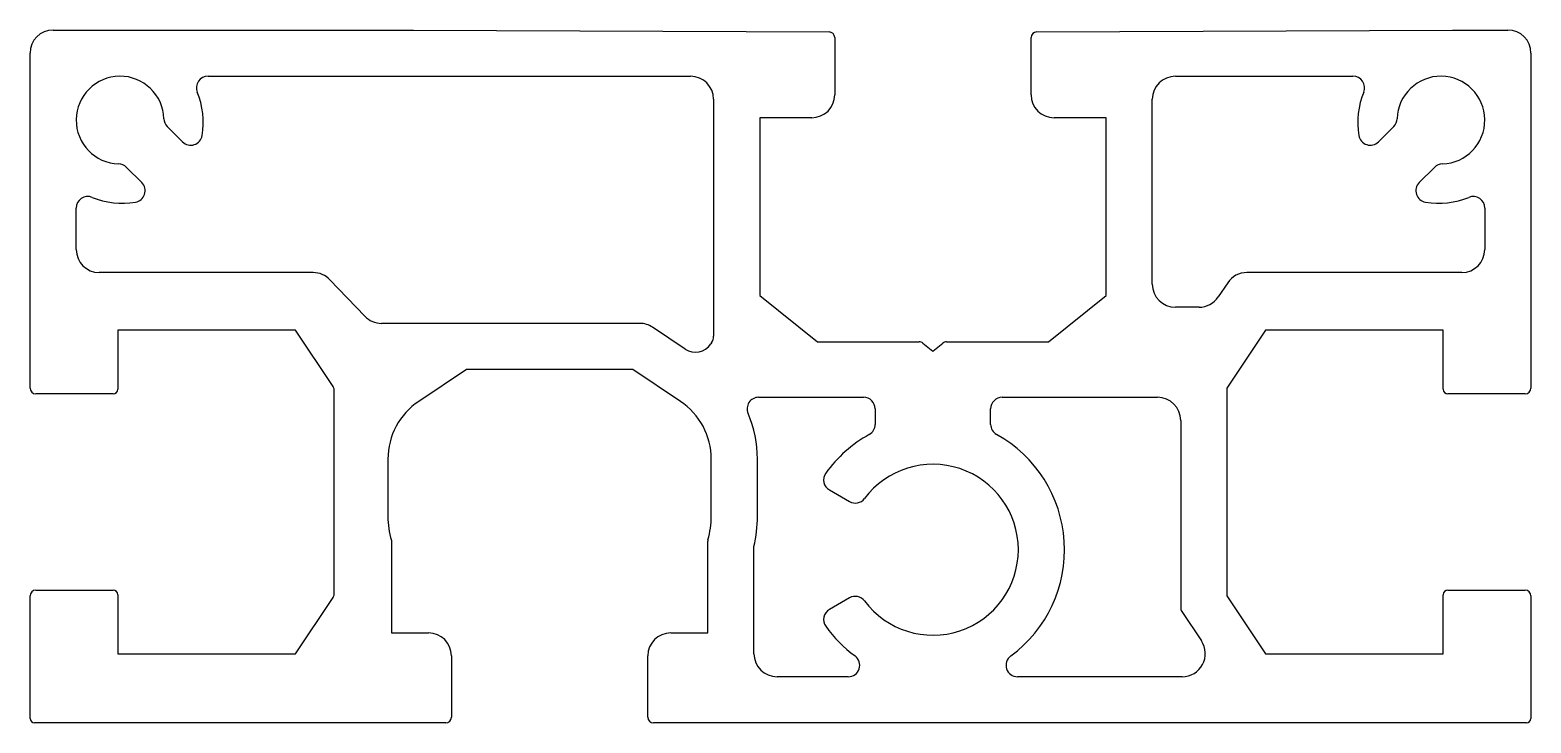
# Model space of a CAD drawing. Extents: x 613 to 678, y 686.9 to 716.9.
import ezdxf

# ---------------------------------------------------------------- set-up
doc = ezdxf.new("R2010")
doc.units = 0
doc.layers.get('0').update_dxf_attribs({"linetype": 'CONTINUOUS'})

msp = doc.modelspace()

# ---------------------------------------------------------------- linework, layer by layer
for p, q in [((613.971, 716.895), (629.571, 716.895)), ((629.571, 716.895), (647.572, 716.815)), ((647.821, 716.565), (647.821, 714.095)), ((656.321, 714.095), (656.321, 716.565)), ((656.57, 716.815), (674.571, 716.895)), ((674.571, 716.895), (676.971, 716.895)), ((612.971, 701.395), (612.971, 715.895)), ((677.971, 715.895), (677.971, 701.395)), ((620.679, 714.895), (641.571, 714.895)), ((662.571, 714.895), (670.263, 714.895)), ((642.571, 713.895), (642.571, 703.635)), ((661.571, 705.895), (661.571, 713.895)), ((646.821, 713.095), (644.571, 713.095)), ((644.571, 713.095), (644.571, 705.395)), ((659.571, 713.095), (657.321, 713.095)), ((659.571, 705.395), (659.571, 713.095)), ((618.916, 712.717), (619.578, 712.056)), ((671.364, 712.056), (672.026, 712.717)), ((617.81, 710.288), (617.148, 710.95)), ((673.793, 710.95), (673.132, 710.288)), ((614.971, 707.395), (614.971, 709.187)), ((675.971, 709.187), (675.971, 707.395)), ((625.234, 706.395), (615.971, 706.395)), ((627.468, 704.504), (625.957, 706.086)), ((664.836, 705.95), (664.43, 705.34)), ((674.971, 706.395), (665.668, 706.395)), ((644.571, 705.395), (647.071, 703.395)), ((657.071, 703.395), (659.571, 705.395)), ((663.598, 704.895), (662.571, 704.895)), ((639.374, 704.195), (628.191, 704.195)), ((641.343, 703.084), (639.928, 704.027)), ((616.771, 703.895), (616.771, 701.345)), ((624.471, 703.895), (616.771, 703.895)), ((626.096, 701.458), (624.471, 703.895)), ((642.487, 703.358), (642.452, 703.306)), ((647.071, 703.395), (651.483, 703.395)), ((651.639, 703.34), (652.071, 702.995)), ((652.071, 702.995), (652.502, 703.34)), ((652.659, 703.395), (657.071, 703.395)), ((666.471, 703.895), (664.804, 701.395)), ((674.171, 703.895), (666.471, 703.895)), ((674.171, 701.345), (674.171, 703.895)), ((631.871, 702.195), (629.807, 700.819)), ((639.071, 702.195), (631.871, 702.195)), ((641.135, 700.819), (639.071, 702.195)), ((664.804, 701.395), (664.804, 692.395)), ((616.571, 701.145), (613.221, 701.145)), ((626.138, 692.471), (626.138, 701.319)), ((644.524, 700.995), (649.071, 700.995)), ((655.071, 700.995), (661.804, 700.995)), ((677.721, 701.145), (674.371, 701.145)), ((649.571, 700.495), (649.571, 699.821)), ((654.571, 699.821), (654.571, 700.495)), ((662.804, 699.995), (662.804, 691.865)), ((628.471, 698.323), (628.471, 695.838)), ((642.471, 695.838), (642.471, 698.323)), ((644.471, 695.838), (644.471, 698.323)), ((647.588, 696.983), (648.459, 696.48)), ((628.621, 694.795), (628.621, 690.795)), ((642.321, 690.795), (642.321, 694.76)), ((644.321, 689.895), (644.321, 694.539)), ((612.971, 687.095), (612.971, 692.395)), ((613.221, 692.645), (616.571, 692.645)), ((616.771, 692.445), (616.771, 689.895)), ((624.471, 689.895), (626.096, 692.332)), ((648.459, 692.31), (647.588, 691.807)), ((664.804, 692.395), (666.471, 689.895)), ((674.171, 689.895), (674.171, 692.445)), ((674.371, 692.645), (677.721, 692.645)), ((677.971, 692.395), (677.971, 687.095)), ((662.846, 691.726), (663.697, 690.45)), ((628.621, 690.795), (630.221, 690.795)), ((640.721, 690.795), (642.321, 690.795)), ((616.771, 689.895), (624.471, 689.895)), ((631.221, 689.795), (631.221, 687.145)), ((639.721, 687.145), (639.721, 689.795)), ((666.471, 689.895), (674.171, 689.895)), ((648.405, 688.895), (645.321, 688.895)), ((662.865, 688.895), (655.737, 688.895)), ((630.971, 686.895), (613.171, 686.895)), ((677.771, 686.895), (639.971, 686.895))]:
    msp.add_line(p, q)
for centre, radius, start, end in [((613.971, 715.895), 1, 90, 180), ((647.571, 716.565), 0.25, 0, 89.74535), ((656.571, 716.565), 0.25, 90.25465, 180), ((676.971, 715.895), 1, 0, 90), ((616.871, 712.995), 1.9, 1.81658, 268.18342), ((620.679, 714.395), 0.5, 90, 202.02431), ((641.571, 713.895), 1, 0, 90), ((662.571, 713.895), 1, 90, 180), ((670.263, 714.395), 0.5, 337.97569, 90), ((674.071, 712.995), 1.9, 271.81658, 178.18342), ((616.971, 712.895), 3.5, 350.68533, 22.02431), ((646.821, 714.095), 1, 270, 0), ((657.321, 714.095), 1, 180, 270), ((673.971, 712.895), 3.5, 157.97569, 189.31467), ((619.27, 713.071), 0.5, 181.81658, 225), ((671.672, 713.071), 0.5, 315, 358.18342), ((619.931, 712.409), 0.5, 225, 350.68533), ((671.01, 712.409), 0.5, 189.31467, 315), ((616.795, 710.596), 0.5, 45, 88.18342), ((674.147, 710.596), 0.5, 91.81658, 135), ((617.456, 709.934), 0.5, 279.31467, 45), ((673.485, 709.934), 0.5, 135, 260.68533), ((615.471, 709.187), 0.5, 67.97569, 180), ((616.971, 712.895), 3.5, 247.97569, 279.31467), ((673.971, 712.895), 3.5, 260.68533, 292.02431), ((675.471, 709.187), 0.5, 0, 112.02431), ((615.971, 707.395), 1, 180, 270), ((674.971, 707.395), 1, 270, 0), ((625.234, 705.395), 1, 43.69007, 90), ((665.668, 705.395), 1, 90, 146.30993), ((662.571, 705.895), 1, 180, 270), ((663.598, 705.895), 1, 270, 326.30993), ((628.191, 705.195), 1, 223.69007, 270), ((639.374, 703.195), 1, 56.30993, 90), ((641.787, 703.75), 0.8, 236.30993, 326.30993), ((642.071, 703.635), 0.5, 326.30993, 0), ((651.483, 703.145), 0.25, 51.34019, 90), ((652.659, 703.145), 0.25, 90, 128.65981), ((613.221, 701.395), 0.25, 180, 270), ((625.888, 701.319), 0.25, 0, 33.69007), ((677.721, 701.395), 0.25, 270, 0), ((616.571, 701.345), 0.2, 270, 0), ((631.471, 698.323), 3, 123.69007, 180), ((639.471, 698.323), 3, 0, 56.30993), ((644.524, 700.495), 0.5, 90, 203.26278), ((649.071, 700.495), 0.5, 0, 90), ((655.071, 700.495), 0.5, 90, 180), ((661.804, 699.995), 1, 360, 90), ((674.371, 701.345), 0.2, 180, 270), ((639.471, 698.323), 5, 0, 23.26278), ((649.071, 699.821), 0.5, 298.93853, 0), ((655.071, 699.821), 0.5, 180, 241.06147), ((652.071, 694.395), 5.7, 118.93853, 144.48227), ((652.071, 694.395), 5.7, 306.24932, 61.06147), ((647.838, 697.416), 0.5, 144.48227, 240), ((652.071, 694.395), 3.7, 216.83714, 143.16286), ((648.709, 696.913), 0.5, 240, 323.16286), ((632.171, 695.838), 3.7, 180, 196.37045), ((638.771, 695.838), 3.7, 344.15951, 360), ((638.771, 695.838), 5.7, 346.82645, 0), ((642.571, 694.76), 0.25, 164.15951, 180), ((613.221, 692.395), 0.25, 90, 180), ((616.571, 692.445), 0.2, 0, 90), ((625.888, 692.471), 0.25, 326.30993, 0), ((648.709, 691.877), 0.5, 36.83714, 120), ((674.371, 692.445), 0.2, 90, 180), ((677.721, 692.395), 0.25, 0, 90), ((647.838, 691.374), 0.5, 120, 215.51773), ((663.054, 691.865), 0.25, 180, 213.69007), ((652.071, 694.395), 5.7, 215.51773, 233.75068), ((630.221, 689.795), 1, 0, 90), ((640.721, 689.795), 1, 90, 180), ((662.865, 689.895), 1, 270, 33.69007), ((645.321, 689.895), 1, 180, 270), ((648.405, 689.395), 0.5, 270, 53.75068), ((655.737, 689.395), 0.5, 126.24932, 270), ((613.171, 687.095), 0.2, 180, 270), ((630.971, 687.145), 0.25, 270, 0), ((639.971, 687.145), 0.25, 180, 270), ((677.771, 687.095), 0.2, 270, 0)]:
    msp.add_arc(centre, radius, start, end)

doc.saveas('drawing.dxf')
